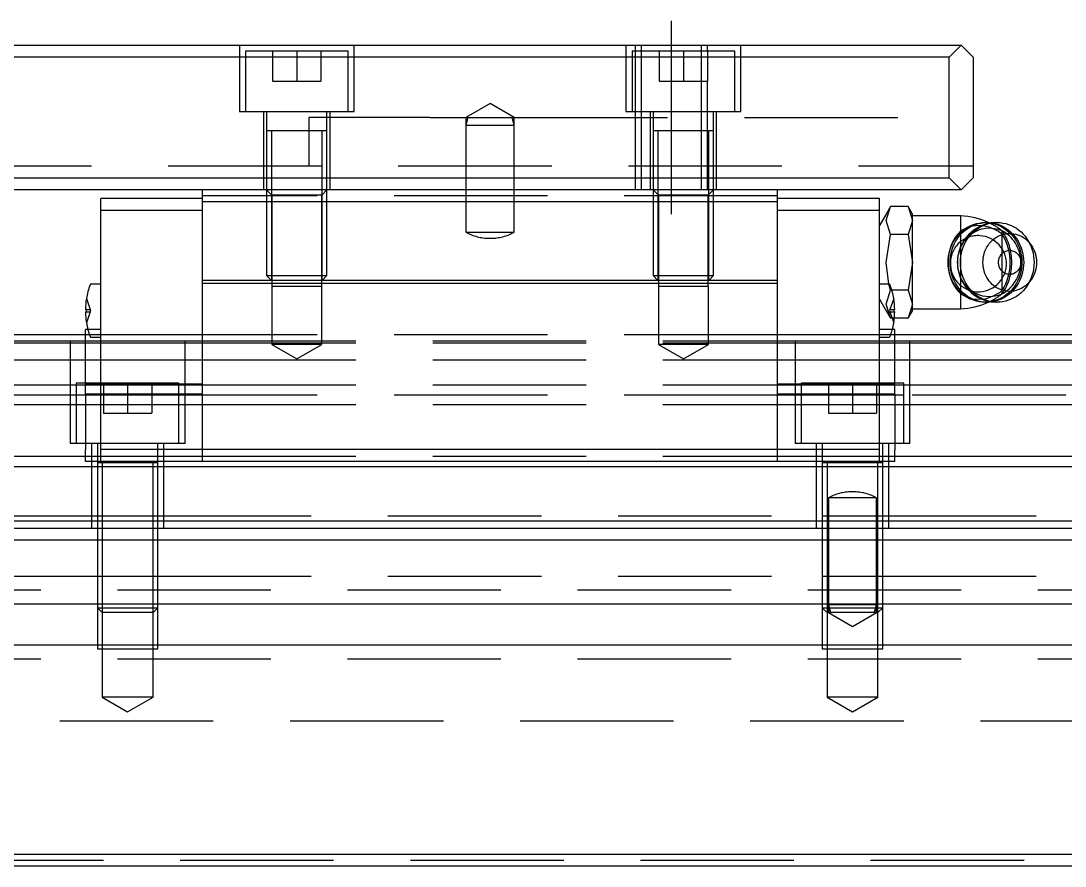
# Model space of a CAD drawing. Extents: x -8 to 924, y -348 to 120.
# Drawn here: x 311.2 to 397.6, y -322.6 to -252.6 of the extents above; entities that cross this region are included whole.
import ezdxf

# ---------------------------------------------------------------- set-up
doc = ezdxf.new("R2010")
doc.units = 0
doc.linetypes.add('CENTER', pattern=[50.8, 31.75, -6.35, 6.35, -6.35])
doc.linetypes.add('DASHED', pattern=[19.05, 12.7, -6.35])
doc.layers.get('0').update_dxf_attribs({"linetype": 'CONTINUOUS'})
doc.layers.add('CENTER', color=1, linetype='CENTER')

msp = doc.modelspace()

# ---------------------------------------------------------------- linework, layer by layer
at = {"color": 7, "linetype": 'CONTINUOUS'}
for p, q in [((191, -254.57), (389, -254.57)), ((389, -254.57), (388, -255.57)), ((390, -255.57), (389, -254.57)), ((388, -255.57), (192, -255.57)), ((388, -265.57), (388, -255.57)), ((390, -255.57), (390, -265.57)), ((192, -265.57), (388, -265.57)), ((388, -265.57), (389, -266.57)), ((389, -266.57), (390, -265.57)), ((389, -266.57), (191, -266.57)), ((326.2, -267.57), (326.2, -266.57)), ((373.8, -267.57), (373.8, -266.57)), ((326.2, -267.27), (317.768, -267.27)), ((317.768, -268.27), (317.768, -267.27)), ((326.2, -274.07), (326.2, -267.57)), ((373.8, -267.57), (326.2, -267.57)), ((382.232, -267.27), (373.8, -267.27)), ((373.8, -274.07), (373.8, -267.57)), ((382.232, -268.27), (382.232, -267.27)), ((383.135, -267.951), (382.778, -268.57)), ((382.778, -269.106), (383.135, -267.951)), ((384.6, -267.951), (383.135, -267.951)), ((384.6, -267.951), (384.599, -267.95)), ((384.957, -268.57), (384.6, -267.951)), ((384.6, -267.951), (384.957, -269.106)), ((317.768, -288.07), (317.768, -268.27)), ((326.2, -268.27), (317.768, -268.27)), ((382.232, -268.27), (373.8, -268.27)), ((382.232, -288.07), (382.232, -268.27)), ((382.778, -268.57), (382.232, -269.515)), ((384.957, -269.106), (384.957, -268.57)), ((388.957, -268.72), (384.957, -268.72)), ((388.957, -269.957), (388.957, -268.72)), ((383.135, -270.261), (382.778, -269.106)), ((384.957, -269.106), (384.6, -270.261)), ((384.957, -272.57), (384.957, -269.106)), ((389.718, -269.561), (388.957, -269.957)), ((389.376, -269.756), (389.585, -269.63)), ((389.529, -269.756), (389.738, -269.63)), ((389.585, -269.63), (389.802, -269.521)), ((389.738, -269.63), (389.955, -269.521)), ((389.802, -269.521), (390.027, -269.432)), ((389.955, -269.521), (390.18, -269.432)), ((390.027, -269.432), (390.257, -269.361)), ((390.18, -269.432), (390.41, -269.361)), ((390.257, -269.361), (390.492, -269.311)), ((390.388, -269.756), (390.597, -269.63)), ((390.41, -269.361), (390.645, -269.311)), ((390.492, -269.311), (390.729, -269.28)), ((390.597, -269.63), (390.815, -269.521)), ((390.645, -269.311), (390.883, -269.28)), ((390.729, -269.28), (390.969, -269.27)), ((390.815, -269.521), (391.039, -269.432)), ((390.883, -269.28), (391.122, -269.27)), ((391.122, -269.27), (390.969, -269.27)), ((391.039, -269.432), (391.27, -269.361)), ((391.122, -269.27), (391.534, -269.3)), ((391.27, -269.361), (391.504, -269.311)), ((391.504, -269.311), (391.742, -269.28)), ((391.742, -269.28), (391.981, -269.27)), ((391.981, -269.27), (392.219, -269.28)), ((392.219, -269.28), (392.455, -269.31)), ((392.455, -269.31), (392.688, -269.36)), ((392.688, -269.36), (392.916, -269.429)), ((392.916, -269.429), (393.14, -269.517)), ((393.14, -269.517), (393.356, -269.624)), ((393.356, -269.624), (393.563, -269.749)), ((382.778, -272.57), (383.135, -270.261)), ((384.6, -270.261), (383.135, -270.261)), ((384.6, -270.261), (384.957, -272.57)), ((388.502, -270.63), (388.65, -270.427)), ((388.65, -270.427), (388.813, -270.237)), ((388.655, -270.63), (388.803, -270.427)), ((388.803, -270.427), (388.966, -270.237)), ((388.813, -270.237), (388.989, -270.061)), ((388.966, -270.237), (389.142, -270.061)), ((388.989, -270.061), (389.177, -269.9)), ((389.142, -270.061), (389.33, -269.9)), ((389.177, -269.9), (389.376, -269.756)), ((389.33, -269.9), (389.529, -269.756)), ((389.515, -270.63), (389.663, -270.427)), ((389.663, -270.427), (389.826, -270.237)), ((389.826, -270.237), (390.001, -270.061)), ((390.001, -270.061), (390.189, -269.9)), ((390.189, -269.9), (390.388, -269.756)), ((391.707, -270.632), (391.851, -270.527)), ((391.851, -270.527), (392.002, -270.435)), ((392.002, -270.435), (392.159, -270.356)), ((392.159, -270.356), (392.322, -270.29)), ((392.322, -270.29), (392.489, -270.238)), ((392.489, -270.238), (392.659, -270.201)), ((392.659, -270.201), (392.831, -270.178)), ((392.831, -270.178), (393.005, -270.17)), ((393.005, -270.17), (393.178, -270.177)), ((393.178, -270.177), (393.351, -270.198)), ((393.351, -270.198), (393.521, -270.233)), ((393.521, -270.233), (393.688, -270.283)), ((393.563, -269.749), (393.762, -269.891)), ((393.688, -270.283), (393.852, -270.348)), ((393.762, -269.891), (393.949, -270.049)), ((393.852, -270.348), (394.01, -270.425)), ((393.949, -270.049), (394.124, -270.223)), ((394.01, -270.425), (394.162, -270.516)), ((394.124, -270.223), (394.287, -270.41)), ((394.162, -270.516), (394.307, -270.619)), ((394.287, -270.41), (394.435, -270.611)), ((388.069, -271.55), (388.152, -271.307)), ((388.152, -271.307), (388.252, -271.072)), ((388.222, -271.55), (388.305, -271.307)), ((388.252, -271.072), (388.369, -270.846)), ((388.305, -271.307), (388.405, -271.072)), ((388.369, -270.846), (388.502, -270.63)), ((388.405, -271.072), (388.522, -270.846)), ((388.522, -270.846), (388.655, -270.63)), ((389.082, -271.55), (389.165, -271.307)), ((389.165, -271.307), (389.265, -271.072)), ((389.265, -271.072), (389.382, -270.846)), ((389.382, -270.846), (389.515, -270.63)), ((391.038, -271.483), (391.122, -271.319)), ((391.122, -271.319), (391.218, -271.163)), ((391.218, -271.163), (391.326, -271.015)), ((391.326, -271.015), (391.443, -270.877)), ((391.443, -270.877), (391.57, -270.749)), ((391.57, -270.749), (391.707, -270.632)), ((394.307, -270.619), (394.444, -270.735)), ((394.799, -271.145), (394.435, -270.611)), ((394.444, -270.735), (394.572, -270.862)), ((394.572, -270.862), (394.691, -270.999)), ((394.691, -270.999), (394.799, -271.145)), ((394.799, -271.145), (394.898, -271.303)), ((394.898, -271.303), (394.985, -271.469)), ((387.929, -272.311), (387.957, -272.054)), ((387.957, -272.054), (388.004, -271.8)), ((388.004, -271.8), (388.069, -271.55)), ((388.082, -272.311), (388.111, -272.054)), ((388.111, -272.054), (388.157, -271.8)), ((388.157, -271.8), (388.222, -271.55)), ((388.942, -272.311), (388.97, -272.054)), ((388.97, -272.054), (389.017, -271.8)), ((389.017, -271.8), (389.082, -271.55)), ((390.804, -272.382), (390.825, -272.196)), ((390.825, -272.196), (390.858, -272.011)), ((390.858, -272.011), (390.905, -271.83)), ((390.905, -271.83), (390.965, -271.654)), ((390.965, -271.654), (391.038, -271.483)), ((392.122, -272.311), (392.147, -272.228)), ((392.147, -272.228), (392.177, -272.147)), ((392.177, -272.147), (392.215, -272.07)), ((392.215, -272.07), (392.258, -271.996)), ((392.258, -271.996), (392.307, -271.927)), ((392.307, -271.927), (392.361, -271.863)), ((392.361, -271.863), (392.421, -271.804)), ((392.421, -271.804), (392.485, -271.751)), ((392.485, -271.751), (392.553, -271.704)), ((392.553, -271.704), (392.624, -271.664)), ((392.624, -271.664), (392.699, -271.63)), ((392.699, -271.63), (392.776, -271.604)), ((392.776, -271.604), (392.854, -271.585)), ((392.854, -271.585), (392.934, -271.574)), ((392.934, -271.574), (393.015, -271.57)), ((393.015, -271.57), (393.095, -271.574)), ((393.095, -271.574), (393.175, -271.585)), ((393.175, -271.585), (393.254, -271.604)), ((393.254, -271.604), (393.331, -271.63)), ((393.331, -271.63), (393.405, -271.664)), ((393.405, -271.664), (393.477, -271.704)), ((393.477, -271.704), (393.545, -271.751)), ((393.545, -271.751), (393.609, -271.804)), ((393.609, -271.804), (393.668, -271.863)), ((393.668, -271.863), (393.722, -271.927)), ((393.722, -271.927), (393.771, -271.996)), ((393.771, -271.996), (393.815, -272.07)), ((393.815, -272.07), (393.852, -272.147)), ((393.852, -272.147), (393.883, -272.228)), ((393.883, -272.228), (393.907, -272.311)), ((394.985, -271.469), (395.059, -271.642)), ((395.059, -271.642), (395.121, -271.82)), ((395.121, -271.82), (395.169, -272.003)), ((395.169, -272.003), (395.204, -272.19)), ((395.204, -272.19), (395.225, -272.38)), ((383, -274.368), (382.778, -272.57)), ((384.957, -272.57), (384.6, -274.879)), ((384.957, -276.034), (384.957, -272.57)), ((387.92, -272.57), (387.929, -272.311)), ((387.929, -272.829), (387.92, -272.57)), ((387.957, -273.086), (387.929, -272.829)), ((388.004, -273.34), (387.957, -273.086)), ((388.073, -272.57), (388.082, -272.311)), ((388.082, -272.829), (388.073, -272.57)), ((388.111, -273.086), (388.082, -272.829)), ((388.157, -273.34), (388.111, -273.086)), ((388.933, -272.57), (388.942, -272.311)), ((388.942, -272.829), (388.933, -272.57)), ((388.97, -273.086), (388.942, -272.829)), ((389.017, -273.34), (388.97, -273.086)), ((390.797, -272.57), (390.804, -272.382)), ((390.804, -272.758), (390.797, -272.57)), ((390.825, -272.944), (390.804, -272.758)), ((390.858, -273.129), (390.825, -272.944)), ((390.905, -273.31), (390.858, -273.129)), ((392.091, -272.57), (392.094, -272.483)), ((392.094, -272.657), (392.091, -272.57)), ((392.094, -272.483), (392.105, -272.396)), ((392.105, -272.744), (392.094, -272.657)), ((392.105, -272.396), (392.122, -272.311)), ((392.122, -272.829), (392.105, -272.744)), ((392.147, -272.912), (392.122, -272.829)), ((392.177, -272.993), (392.147, -272.912)), ((392.215, -273.07), (392.177, -272.993)), ((392.258, -273.144), (392.215, -273.07)), ((393.815, -273.07), (393.771, -273.144)), ((393.852, -272.993), (393.815, -273.07)), ((393.883, -272.912), (393.852, -272.993)), ((393.907, -272.829), (393.883, -272.912)), ((393.907, -272.311), (393.925, -272.396)), ((393.925, -272.744), (393.907, -272.829)), ((393.925, -272.396), (393.935, -272.483)), ((393.935, -272.657), (393.925, -272.744)), ((393.935, -272.483), (393.939, -272.57)), ((393.939, -272.57), (393.935, -272.657)), ((395.169, -273.137), (395.121, -273.32)), ((395.204, -272.95), (395.169, -273.137)), ((395.225, -272.76), (395.204, -272.95)), ((395.225, -272.38), (395.232, -272.57)), ((395.232, -272.57), (395.225, -272.76)), ((388.069, -273.59), (388.004, -273.34)), ((388.152, -273.833), (388.069, -273.59)), ((388.252, -274.068), (388.152, -273.833)), ((388.222, -273.59), (388.157, -273.34)), ((388.305, -273.833), (388.222, -273.59)), ((388.405, -274.068), (388.305, -273.833)), ((389.082, -273.59), (389.017, -273.34)), ((389.165, -273.833), (389.082, -273.59)), ((389.265, -274.068), (389.165, -273.833)), ((390.965, -273.486), (390.905, -273.31)), ((391.038, -273.657), (390.965, -273.486)), ((391.122, -273.821), (391.038, -273.657)), ((391.218, -273.977), (391.122, -273.821)), ((391.326, -274.125), (391.218, -273.977)), ((392.307, -273.213), (392.258, -273.144)), ((392.361, -273.277), (392.307, -273.213)), ((392.421, -273.336), (392.361, -273.277)), ((392.485, -273.389), (392.421, -273.336)), ((392.553, -273.436), (392.485, -273.389)), ((392.624, -273.476), (392.553, -273.436)), ((392.699, -273.51), (392.624, -273.476)), ((392.776, -273.536), (392.699, -273.51)), ((392.854, -273.555), (392.776, -273.536)), ((392.934, -273.566), (392.854, -273.555)), ((393.015, -273.57), (392.934, -273.566)), ((393.095, -273.566), (393.015, -273.57)), ((393.175, -273.555), (393.095, -273.566)), ((393.254, -273.536), (393.175, -273.555)), ((393.331, -273.51), (393.254, -273.536)), ((393.405, -273.476), (393.331, -273.51)), ((393.477, -273.436), (393.405, -273.476)), ((393.545, -273.389), (393.477, -273.436)), ((393.609, -273.336), (393.545, -273.389)), ((393.668, -273.277), (393.609, -273.336)), ((393.722, -273.213), (393.668, -273.277)), ((393.771, -273.144), (393.722, -273.213)), ((394.435, -274.529), (394.799, -273.995)), ((394.799, -273.995), (394.691, -274.141)), ((394.898, -273.837), (394.799, -273.995)), ((394.985, -273.671), (394.898, -273.837)), ((395.059, -273.498), (394.985, -273.671)), ((395.121, -273.32), (395.059, -273.498)), ((317.768, -274.37), (316.986, -274.37)), ((326.2, -274.32), (326.2, -274.07)), ((373.8, -274.07), (326.2, -274.07)), ((326.2, -288.07), (326.2, -274.32)), ((373.8, -274.32), (326.2, -274.32)), ((373.8, -274.32), (373.8, -274.07)), ((373.8, -288.07), (373.8, -274.32)), ((383.014, -274.37), (382.232, -274.37)), ((388.369, -274.294), (388.252, -274.068)), ((388.502, -274.51), (388.369, -274.294)), ((388.522, -274.294), (388.405, -274.068)), ((388.65, -274.713), (388.502, -274.51)), ((388.655, -274.51), (388.522, -274.294)), ((388.813, -274.903), (388.65, -274.713)), ((388.803, -274.713), (388.655, -274.51)), ((388.966, -274.903), (388.803, -274.713)), ((389.382, -274.294), (389.265, -274.068)), ((389.515, -274.51), (389.382, -274.294)), ((389.663, -274.713), (389.515, -274.51)), ((389.826, -274.904), (389.663, -274.713)), ((391.443, -274.263), (391.326, -274.125)), ((391.57, -274.391), (391.443, -274.263)), ((391.707, -274.508), (391.57, -274.391)), ((391.851, -274.613), (391.707, -274.508)), ((392.002, -274.705), (391.851, -274.613)), ((392.159, -274.784), (392.002, -274.705)), ((392.322, -274.85), (392.159, -274.784)), ((392.489, -274.902), (392.322, -274.85)), ((393.688, -274.857), (393.521, -274.907)), ((393.852, -274.792), (393.688, -274.857)), ((394.01, -274.715), (393.852, -274.792)), ((394.162, -274.624), (394.01, -274.715)), ((394.287, -274.73), (394.124, -274.917)), ((394.307, -274.521), (394.162, -274.624)), ((394.435, -274.529), (394.287, -274.73)), ((394.444, -274.405), (394.307, -274.521)), ((394.572, -274.278), (394.444, -274.405)), ((394.691, -274.141), (394.572, -274.278)), ((384.6, -274.879), (383.257, -274.879)), ((384.6, -274.879), (384.957, -276.034)), ((388.989, -275.079), (388.813, -274.903)), ((388.957, -275.183), (389.717, -275.579)), ((388.957, -276.42), (388.957, -275.183)), ((389.142, -275.079), (388.966, -274.903)), ((389.177, -275.24), (388.989, -275.079)), ((389.33, -275.24), (389.142, -275.079)), ((389.376, -275.384), (389.177, -275.24)), ((389.529, -275.384), (389.33, -275.24)), ((389.585, -275.51), (389.376, -275.384)), ((389.738, -275.51), (389.529, -275.384)), ((389.802, -275.619), (389.585, -275.51)), ((389.955, -275.619), (389.738, -275.51)), ((390.027, -275.708), (389.802, -275.619)), ((390.001, -275.079), (389.826, -274.904)), ((390.18, -275.708), (389.955, -275.619)), ((390.189, -275.24), (390.001, -275.079)), ((390.257, -275.779), (390.027, -275.708)), ((390.41, -275.779), (390.18, -275.708)), ((390.388, -275.384), (390.189, -275.24)), ((390.597, -275.51), (390.388, -275.384)), ((390.815, -275.619), (390.597, -275.51)), ((391.039, -275.709), (390.815, -275.619)), ((391.27, -275.779), (391.039, -275.709)), ((392.659, -274.939), (392.489, -274.902)), ((392.831, -274.962), (392.659, -274.939)), ((392.917, -275.711), (392.688, -275.78)), ((393.005, -274.97), (392.831, -274.962)), ((393.14, -275.623), (392.917, -275.711)), ((393.178, -274.963), (393.005, -274.97)), ((393.356, -275.516), (393.14, -275.623)), ((393.351, -274.942), (393.178, -274.963)), ((393.521, -274.907), (393.351, -274.942)), ((393.564, -275.391), (393.356, -275.516)), ((393.762, -275.249), (393.564, -275.391)), ((393.949, -275.091), (393.762, -275.249)), ((394.124, -274.917), (393.949, -275.091)), ((316.584, -276.47), (316.502, -276.47)), ((316.584, -276.67), (316.584, -276.47)), ((383.416, -276.47), (383.416, -276.67)), ((383.498, -276.47), (383.416, -276.47)), ((384.957, -276.034), (384.6, -277.189)), ((384.6, -277.189), (384.957, -276.57)), ((384.957, -276.57), (384.957, -276.034)), ((384.957, -276.42), (388.957, -276.42)), ((390.492, -275.829), (390.257, -275.779)), ((390.645, -275.829), (390.41, -275.779)), ((390.729, -275.86), (390.492, -275.829)), ((390.883, -275.86), (390.645, -275.829)), ((390.969, -275.87), (390.729, -275.86)), ((391.122, -275.87), (390.883, -275.86)), ((390.969, -275.87), (391.122, -275.87)), ((391.534, -275.84), (391.122, -275.87)), ((391.505, -275.829), (391.27, -275.779)), ((391.742, -275.86), (391.505, -275.829)), ((391.982, -275.87), (391.742, -275.86)), ((392.219, -275.86), (391.982, -275.87)), ((392.455, -275.83), (392.219, -275.86)), ((392.688, -275.78), (392.455, -275.83)), ((316.502, -276.67), (316.584, -276.67)), ((383.416, -276.67), (383.498, -276.67)), ((384.6, -277.189), (383.467, -277.189)), ((384.599, -277.19), (384.6, -277.189)), ((316.5, -280.74), (316.5, -278.14)), ((316.709, -278.14), (316.5, -278.14)), ((383.5, -278.14), (383.291, -278.14)), ((383.5, -280.74), (383.5, -278.14)), ((263.5, -279.07), (316.5, -279.07)), ((316.5, -278.57), (309, -278.57)), ((316.986, -278.77), (317.768, -278.77)), ((382.232, -278.77), (383.014, -278.77)), ((508, -278.57), (383.5, -278.57)), ((383.5, -279.07), (580, -279.07)), ((263.5, -279.234), (316.5, -279.234)), ((383.5, -279.234), (580, -279.234)), ((263.5, -280.632), (316.5, -280.632)), ((316.5, -282.653), (316.5, -280.74)), ((383.5, -280.632), (580, -280.632)), ((383.5, -282.653), (383.5, -280.74)), ((263.5, -282.708), (316.5, -282.708)), ((316.5, -283.498), (316.5, -282.653)), ((317.768, -282.653), (316.5, -282.653)), ((316.5, -283.498), (316.5, -288.108)), ((317.768, -283.498), (316.5, -283.498)), ((383.5, -282.653), (382.232, -282.653)), ((383.5, -283.498), (382.232, -283.498)), ((383.5, -283.498), (383.5, -282.653)), ((383.5, -282.708), (580, -282.708)), ((383.5, -283.498), (383.5, -288.108)), ((263.5, -284.329), (316.5, -284.329)), ((383.5, -284.329), (580, -284.329)), ((263.5, -288.622), (316.5, -288.622)), ((316.5, -289.07), (316.5, -288.108)), ((326.2, -288.07), (317.768, -288.07)), ((317.768, -289.07), (317.768, -288.07)), ((326.2, -289.07), (326.2, -288.07)), ((373.8, -288.07), (326.2, -288.07)), ((382.232, -288.07), (373.8, -288.07)), ((373.8, -289.07), (373.8, -288.07)), ((382.232, -289.07), (382.232, -288.07)), ((383.5, -289.07), (383.5, -288.108)), ((383.5, -288.622), (580, -288.622)), ((0, -289.47), (580, -289.47)), ((317.768, -289.07), (316.5, -289.07)), ((322.5, -289.17), (317.5, -289.17)), ((322.5, -289.17), (317.5, -289.17)), ((326.2, -289.07), (317.768, -289.07)), ((373.8, -289.07), (326.2, -289.07)), ((382.232, -289.07), (373.8, -289.07)), ((382.5, -289.17), (377.5, -289.17)), ((382.5, -289.17), (377.5, -289.17)), ((383.5, -289.07), (382.232, -289.07)), ((0, -293.97), (580, -293.97)), ((1, -294.57), (579, -294.57)), ((578, -295.57), (2, -295.57)), ((578, -300.87), (2, -300.87)), ((578, -304.27), (2, -304.27)), ((2, -321.57), (578, -321.57)), ((579, -322.57), (1, -322.57))]:
    msp.add_line(p, q, dxfattribs=at)
at = {"color": 3, "linetype": 'DASHED'}
for p, q in [((329.25, -254.57), (329.25, -260.07)), ((338.75, -260.07), (338.75, -254.57)), ((361.25, -254.57), (361.25, -260.07)), ((362, -254.57), (362, -255.07)), ((362.5, -254.57), (362.5, -266.57)), ((367.5, -266.57), (367.5, -254.57)), ((368, -255.07), (368, -254.57)), ((370.75, -260.07), (370.75, -254.57)), ((329.75, -255.07), (329.75, -260.07)), ((338.25, -255.07), (329.75, -255.07)), ((332, -255.07), (332, -257.57)), ((334, -255.07), (334, -257.57)), ((336, -255.07), (336, -257.57)), ((338.25, -260.07), (338.25, -255.07)), ((361.75, -255.07), (361.75, -260.07)), ((370.25, -255.07), (361.75, -255.07)), ((362, -255.07), (362, -260.07)), ((364, -255.07), (364, -257.57)), ((366, -255.07), (366, -257.57)), ((368, -255.07), (368, -257.57)), ((370.25, -260.07), (370.25, -255.07)), ((332, -257.57), (334, -257.57)), ((334, -257.57), (336, -257.57)), ((364, -257.57), (366, -257.57)), ((366, -257.57), (368, -257.57)), ((368, -260.07), (368, -257.57)), ((329.25, -260.07), (338.75, -260.07)), ((331.25, -260.07), (331.25, -266.57)), ((331.5, -260.07), (331.5, -261.67)), ((336.5, -261.67), (336.5, -260.07)), ((336.75, -266.57), (336.75, -260.07)), ((350, -259.415), (348, -260.57)), ((352, -260.57), (350, -259.415)), ((361.25, -260.07), (370.75, -260.07)), ((362, -260.07), (362, -266.57)), ((363.25, -260.07), (363.25, -266.57)), ((363.5, -260.07), (363.5, -261.67)), ((368, -261.67), (368, -260.07)), ((368.5, -261.67), (368.5, -260.07)), ((368.75, -266.57), (368.75, -260.07)), ((335, -260.57), (335, -264.57)), ((345, -260.57), (335, -260.57)), ((345, -260.57), (348, -260.57)), ((348, -260.57), (348, -261.2)), ((348.169, -260.57), (348, -261.2)), ((348, -260.57), (350, -260.57)), ((350, -260.57), (352, -260.57)), ((352, -261.2), (351.831, -260.57)), ((352, -261.2), (352, -260.57)), ((352, -260.57), (390, -260.57)), ((331.5, -261.665), (331.5, -261.67)), ((331.5, -261.67), (331.5, -261.675)), ((331.5, -261.67), (331.5, -266.57)), ((336.5, -261.67), (331.5, -261.67)), ((336.5, -261.67), (331.5, -261.67)), ((331.9, -261.67), (331.9, -266.57)), ((336.1, -266.57), (336.1, -261.67)), ((336.5, -261.67), (336.5, -261.665)), ((336.5, -261.675), (336.5, -261.67)), ((336.5, -266.57), (336.5, -261.67)), ((348, -261.2), (348, -266.57)), ((348, -261.2), (352, -261.2)), ((352, -266.57), (352, -261.2)), ((363.5, -261.665), (363.5, -261.67)), ((363.5, -261.67), (363.5, -261.675)), ((363.5, -261.67), (363.5, -266.57)), ((368.5, -261.67), (363.5, -261.67)), ((368.5, -261.67), (363.5, -261.67)), ((363.9, -261.67), (363.9, -266.57)), ((368, -266.57), (368, -261.67)), ((368.1, -266.57), (368.1, -261.67)), ((368.5, -261.67), (368.5, -261.665)), ((368.5, -261.675), (368.5, -261.67)), ((368.5, -266.57), (368.5, -261.67)), ((190, -264.57), (390, -264.57)), ((373.8, -267.07), (326.2, -267.07)), ((331.5, -266.57), (331.938, -267.008)), ((331.5, -266.57), (331.5, -273.67)), ((336.5, -266.57), (331.5, -266.57)), ((331.9, -266.57), (331.9, -274.07)), ((331.938, -267.008), (331.938, -274.57)), ((336.062, -267.008), (331.938, -267.008)), ((336.062, -267.008), (336.5, -266.57)), ((336.062, -274.57), (336.062, -267.008)), ((336.1, -274.07), (336.1, -266.57)), ((336.5, -273.67), (336.5, -266.57)), ((348, -266.57), (348, -270.07)), ((352, -270.07), (352, -266.57)), ((363.5, -266.57), (363.938, -267.008)), ((363.5, -266.57), (363.5, -273.67)), ((368.5, -266.57), (363.5, -266.57)), ((363.9, -266.57), (363.9, -274.07)), ((363.938, -267.008), (363.938, -274.57)), ((368.062, -267.008), (363.938, -267.008)), ((368.062, -267.008), (368.5, -266.57)), ((368.062, -274.57), (368.062, -267.008)), ((368.1, -274.07), (368.1, -266.57)), ((368.5, -273.67), (368.5, -266.57)), ((390.739, -269.514), (389.718, -269.561)), ((390.969, -269.27), (391.208, -269.28)), ((391.208, -269.28), (391.446, -269.311)), ((391.446, -269.311), (391.68, -269.361)), ((391.534, -269.3), (391.773, -269.346)), ((391.68, -269.361), (391.911, -269.432)), ((391.773, -269.346), (392.008, -269.413)), ((391.911, -269.432), (392.135, -269.521)), ((391.981, -269.27), (391.953, -269.27)), ((392.008, -269.413), (392.238, -269.499)), ((392.135, -269.521), (392.353, -269.63)), ((392.238, -269.499), (392.46, -269.605)), ((392.353, -269.63), (392.562, -269.756)), ((392.46, -269.605), (392.674, -269.73)), ((348, -270.07), (352, -270.07)), ((388.957, -275.183), (388.957, -269.957)), ((389.364, -270.673), (389.483, -270.536)), ((389.483, -270.536), (389.61, -270.407)), ((389.61, -270.407), (389.745, -270.288)), ((389.745, -270.288), (389.886, -270.178)), ((389.886, -270.178), (390.034, -270.079)), ((390.013, -270.103), (390.228, -269.981)), ((390.228, -269.981), (390.47, -269.875)), ((390.47, -269.875), (390.721, -269.796)), ((390.721, -269.796), (390.978, -269.744)), ((390.978, -269.744), (391.239, -269.72)), ((391.239, -269.72), (391.501, -269.725)), ((391.501, -269.725), (391.762, -269.759)), ((391.762, -269.759), (392.017, -269.82)), ((392.017, -269.82), (392.266, -269.909)), ((392.266, -269.909), (392.505, -270.025)), ((392.4, -270.253), (392.4, -269.97)), ((392.4, -274.887), (392.4, -270.253)), ((392.562, -269.756), (392.761, -269.9)), ((392.674, -269.73), (392.878, -269.873)), ((392.761, -269.9), (392.949, -270.061)), ((392.878, -269.873), (393.071, -270.033)), ((392.949, -270.061), (393.125, -270.237)), ((393.071, -270.033), (393.252, -270.209)), ((393.125, -270.237), (393.287, -270.427)), ((393.252, -270.209), (393.419, -270.4)), ((393.287, -270.427), (393.435, -270.63)), ((393.419, -270.4), (393.571, -270.605)), ((349.937, -270.57), (350.063, -270.57)), ((388.907, -271.469), (388.979, -271.298)), ((388.979, -271.298), (389.061, -271.132)), ((389.061, -271.132), (389.153, -270.972)), ((389.153, -270.972), (389.254, -270.819)), ((389.254, -270.819), (389.364, -270.673)), ((393.435, -270.63), (393.568, -270.846)), ((393.568, -270.846), (393.685, -271.072)), ((393.571, -270.605), (393.708, -270.822)), ((393.685, -271.072), (393.785, -271.307)), ((393.708, -270.822), (393.828, -271.051)), ((393.785, -271.307), (393.868, -271.55)), ((393.828, -271.051), (393.932, -271.289)), ((393.932, -271.289), (394.017, -271.535)), ((394.435, -270.611), (394.571, -270.828)), ((394.571, -270.828), (394.69, -271.056)), ((394.69, -271.056), (394.793, -271.293)), ((394.793, -271.293), (394.878, -271.539)), ((388.711, -272.382), (388.728, -272.194)), ((388.728, -272.194), (388.756, -272.009)), ((388.756, -272.009), (388.795, -271.825)), ((388.795, -271.825), (388.846, -271.645)), ((388.846, -271.645), (388.907, -271.469)), ((393.868, -271.55), (393.933, -271.8)), ((393.933, -271.8), (393.98, -272.054)), ((393.98, -272.054), (394.008, -272.311)), ((394.017, -271.535), (394.084, -271.788)), ((394.084, -271.788), (394.132, -272.046)), ((394.132, -272.046), (394.161, -272.307)), ((394.878, -271.539), (394.944, -271.791)), ((394.944, -271.791), (394.992, -272.048)), ((394.992, -272.048), (395.021, -272.308)), ((388.705, -272.57), (388.711, -272.382)), ((388.711, -272.758), (388.705, -272.57)), ((388.728, -272.946), (388.711, -272.758)), ((388.756, -273.131), (388.728, -272.946)), ((388.795, -273.315), (388.756, -273.131)), ((393.98, -273.086), (393.933, -273.34)), ((394.008, -272.829), (393.98, -273.086)), ((394.008, -272.311), (394.017, -272.57)), ((394.017, -272.57), (394.008, -272.829)), ((394.132, -273.094), (394.084, -273.352)), ((394.161, -272.833), (394.132, -273.094)), ((394.161, -272.307), (394.171, -272.57)), ((394.171, -272.57), (394.161, -272.833)), ((394.992, -273.092), (394.944, -273.349)), ((395.021, -272.832), (394.992, -273.092)), ((395.021, -272.308), (395.03, -272.57)), ((395.03, -272.57), (395.021, -272.832)), ((331.5, -273.67), (331.9, -274.07)), ((331.5, -273.67), (336.5, -273.67)), ((336.1, -274.07), (336.5, -273.67)), ((363.5, -273.67), (363.9, -274.07)), ((363.5, -273.67), (368.5, -273.67)), ((368.1, -274.07), (368.5, -273.67)), ((388.846, -273.495), (388.795, -273.315)), ((388.907, -273.671), (388.846, -273.495)), ((388.979, -273.842), (388.907, -273.671)), ((389.061, -274.008), (388.979, -273.842)), ((393.785, -273.833), (393.685, -274.068)), ((393.868, -273.59), (393.785, -273.833)), ((393.931, -273.851), (393.828, -274.089)), ((393.933, -273.34), (393.868, -273.59)), ((394.017, -273.605), (393.931, -273.851)), ((394.084, -273.352), (394.017, -273.605)), ((394.793, -273.847), (394.69, -274.084)), ((394.878, -273.601), (394.793, -273.847)), ((394.944, -273.349), (394.878, -273.601)), ((331.933, -274.57), (331.933, -279.37)), ((336.067, -274.57), (331.933, -274.57)), ((336.067, -279.37), (336.067, -274.57)), ((363.933, -274.57), (363.933, -279.37)), ((368.067, -274.57), (363.933, -274.57)), ((368.067, -279.37), (368.067, -274.57)), ((383.135, -274.879), (383, -274.368)), ((389.153, -274.168), (389.061, -274.008)), ((389.254, -274.321), (389.153, -274.168)), ((389.364, -274.467), (389.254, -274.321)), ((389.483, -274.604), (389.364, -274.467)), ((389.61, -274.733), (389.483, -274.604)), ((389.745, -274.852), (389.61, -274.733)), ((389.886, -274.962), (389.745, -274.852)), ((393.287, -274.713), (393.125, -274.903)), ((393.419, -274.74), (393.252, -274.931)), ((393.435, -274.51), (393.287, -274.713)), ((393.571, -274.535), (393.419, -274.74)), ((393.568, -274.294), (393.435, -274.51)), ((393.685, -274.068), (393.568, -274.294)), ((393.708, -274.318), (393.571, -274.535)), ((393.828, -274.089), (393.708, -274.318)), ((394.571, -274.312), (394.435, -274.529)), ((394.69, -274.084), (394.571, -274.312)), ((316.584, -275.57), (316.584, -275.572)), ((316.584, -275.57), (316.584, -275.572)), ((316.584, -275.57), (316.584, -275.572)), ((316.584, -275.57), (316.584, -275.572)), ((316.584, -275.572), (316.9, -276.47)), ((382.232, -275.625), (382.778, -276.57)), ((382.778, -276.034), (383.135, -274.879)), ((383.416, -275.572), (383.1, -276.47)), ((383.257, -274.879), (383.135, -274.879)), ((383.416, -275.572), (383.416, -275.57)), ((383.416, -275.572), (383.416, -275.57)), ((389.717, -275.579), (390.739, -275.626)), ((390.034, -275.061), (389.886, -274.962)), ((390.048, -275.059), (390.01, -275.035)), ((390.283, -275.185), (390.048, -275.059)), ((390.528, -275.286), (390.283, -275.185)), ((390.781, -275.359), (390.528, -275.286)), ((391.04, -275.404), (390.781, -275.359)), ((391.301, -275.421), (391.04, -275.404)), ((391.563, -275.409), (391.301, -275.421)), ((391.822, -275.369), (391.563, -275.409)), ((391.911, -275.708), (391.68, -275.779)), ((392.008, -275.727), (391.773, -275.794)), ((392.076, -275.301), (391.822, -275.369)), ((392.135, -275.619), (391.911, -275.708)), ((392.238, -275.641), (392.008, -275.727)), ((392.322, -275.206), (392.076, -275.301)), ((392.353, -275.51), (392.135, -275.619)), ((392.46, -275.535), (392.238, -275.641)), ((392.562, -275.384), (392.353, -275.51)), ((392.4, -275.17), (392.4, -274.887)), ((392.674, -275.41), (392.46, -275.535)), ((392.761, -275.24), (392.562, -275.384)), ((392.878, -275.267), (392.674, -275.41)), ((392.949, -275.079), (392.761, -275.24)), ((393.071, -275.107), (392.878, -275.267)), ((393.125, -274.903), (392.949, -275.079)), ((393.252, -274.931), (393.071, -275.107)), ((316.584, -276.47), (316.9, -276.47)), ((316.9, -276.47), (316.935, -276.57)), ((316.9, -276.67), (316.935, -276.57)), ((383.135, -277.189), (382.778, -276.034)), ((382.778, -276.57), (383.135, -277.189)), ((383.1, -276.47), (383.065, -276.57)), ((383.1, -276.67), (383.065, -276.57)), ((383.1, -276.47), (383.416, -276.47)), ((391.208, -275.86), (390.969, -275.87)), ((391.446, -275.829), (391.208, -275.86)), ((391.68, -275.779), (391.446, -275.829)), ((391.773, -275.794), (391.534, -275.84)), ((391.949, -275.87), (391.982, -275.87)), ((316.9, -276.67), (316.584, -277.568)), ((316.584, -276.67), (316.9, -276.67)), ((383.1, -276.67), (383.416, -277.568)), ((383.1, -276.67), (383.416, -276.67)), ((383.467, -277.189), (383.135, -277.189)), ((316.584, -277.568), (316.584, -277.57)), ((316.584, -277.568), (316.584, -277.57)), ((317.768, -278.14), (316.709, -278.14)), ((383.291, -278.14), (382.232, -278.14)), ((383.416, -277.57), (383.416, -277.568)), ((383.416, -277.57), (383.416, -277.568)), ((383.416, -277.57), (383.416, -277.568)), ((383.416, -277.57), (383.416, -277.568)), ((315.25, -279.07), (315.25, -287.57)), ((316.843, -278.57), (316.5, -278.57)), ((316.5, -279.07), (317.768, -279.07)), ((317.768, -278.57), (316.843, -278.57)), ((326.2, -278.57), (317.768, -278.57)), ((317.768, -279.07), (326.2, -279.07)), ((324.75, -287.57), (324.75, -279.07)), ((373.8, -278.57), (326.2, -278.57)), ((326.2, -279.07), (373.8, -279.07)), ((382.232, -278.57), (373.8, -278.57)), ((373.8, -279.07), (382.232, -279.07)), ((375.25, -279.07), (375.25, -287.57)), ((383.157, -278.57), (382.232, -278.57)), ((382.232, -279.07), (383.5, -279.07)), ((383.5, -278.57), (383.157, -278.57)), ((384.75, -287.57), (384.75, -279.07)), ((316.5, -279.234), (317.768, -279.234)), ((317.768, -279.234), (326.2, -279.234)), ((326.2, -279.234), (373.8, -279.234)), ((331.933, -279.37), (334, -280.563)), ((336.067, -279.37), (331.933, -279.37)), ((334, -280.563), (336.067, -279.37)), ((363.933, -279.37), (366, -280.563)), ((368.067, -279.37), (363.933, -279.37)), ((366, -280.563), (368.067, -279.37)), ((373.8, -279.234), (382.232, -279.234)), ((382.232, -279.234), (383.5, -279.234)), ((316.5, -280.632), (317.768, -280.632)), ((317.768, -280.632), (326.2, -280.632)), ((326.2, -280.632), (373.8, -280.632)), ((373.8, -280.632), (382.232, -280.632)), ((382.232, -280.632), (383.5, -280.632)), ((315.75, -282.57), (315.75, -287.57)), ((316.5, -282.57), (315.75, -282.57)), ((317.768, -282.57), (316.5, -282.57)), ((324.25, -282.57), (317.768, -282.57)), ((318, -282.57), (318, -285.07)), ((320, -282.57), (320, -285.07)), ((322, -282.57), (322, -285.07)), ((324.25, -287.57), (324.25, -282.57)), ((375.75, -282.57), (375.75, -287.57)), ((382.232, -282.57), (375.75, -282.57)), ((378, -282.57), (378, -285.07)), ((380, -282.57), (380, -285.07)), ((382, -282.57), (382, -285.07)), ((383.5, -282.57), (382.232, -282.57)), ((384.25, -282.57), (383.5, -282.57)), ((384.25, -287.57), (384.25, -282.57)), ((316.5, -282.708), (317.768, -282.708)), ((326.2, -282.653), (317.768, -282.653)), ((317.768, -282.708), (326.2, -282.708)), ((326.2, -283.498), (317.768, -283.498)), ((326.2, -282.708), (373.8, -282.708)), ((382.232, -282.653), (373.8, -282.653)), ((373.8, -282.708), (382.232, -282.708)), ((382.232, -283.498), (373.8, -283.498)), ((382.232, -282.708), (383.5, -282.708)), ((315.75, -283.57), (305, -283.57)), ((316.5, -283.57), (315.75, -283.57)), ((317.768, -283.57), (316.5, -283.57)), ((316.5, -284.329), (317.768, -284.329)), ((324.25, -283.57), (317.768, -283.57)), ((317.768, -284.329), (326.2, -284.329)), ((326.2, -283.57), (324.25, -283.57)), ((373.8, -283.57), (326.2, -283.57)), ((326.2, -284.329), (373.8, -284.329)), ((375.75, -283.57), (373.8, -283.57)), ((373.8, -284.329), (382.232, -284.329)), ((382.232, -283.57), (375.75, -283.57)), ((383.5, -283.57), (382.232, -283.57)), ((382.232, -284.329), (383.5, -284.329)), ((384.25, -283.57), (383.5, -283.57)), ((435.75, -283.57), (384.25, -283.57)), ((318, -285.07), (320, -285.07)), ((320, -285.07), (322, -285.07)), ((378, -285.07), (380, -285.07)), ((380, -285.07), (382, -285.07)), ((324.75, -287.57), (315.25, -287.57)), ((317, -287.57), (317, -294.57)), ((317.5, -287.57), (317.5, -289.07)), ((322.5, -289.07), (322.5, -287.57)), ((323, -294.57), (323, -287.57)), ((384.75, -287.57), (375.25, -287.57)), ((377, -287.57), (377, -294.57)), ((377.5, -287.57), (377.5, -289.07)), ((382.5, -289.07), (382.5, -287.57)), ((383, -294.57), (383, -287.57)), ((316.5, -288.622), (317.768, -288.622)), ((317.768, -288.622), (326.2, -288.622)), ((326.2, -288.622), (373.8, -288.622)), ((373.8, -288.622), (382.232, -288.622)), ((382.232, -288.622), (383.5, -288.622)), ((317.5, -289.07), (317.5, -289.17)), ((317.5, -289.165), (317.5, -289.17)), ((317.5, -289.17), (317.5, -294.57)), ((317.5, -289.17), (317.5, -289.175)), ((317.9, -289.17), (317.9, -294.57)), ((322.1, -294.57), (322.1, -289.17)), ((322.5, -289.17), (322.5, -289.07)), ((322.5, -289.17), (322.5, -289.165)), ((322.5, -294.57), (322.5, -289.17)), ((322.5, -289.175), (322.5, -289.17)), ((377.5, -289.07), (377.5, -289.17)), ((377.5, -289.165), (377.5, -289.17)), ((377.5, -289.17), (377.5, -294.57)), ((377.5, -289.17), (377.5, -289.175)), ((382.5, -289.17), (377.5, -289.17)), ((377.9, -289.17), (377.9, -294.57)), ((382.1, -294.57), (382.1, -289.17)), ((382.5, -289.17), (382.5, -289.07)), ((382.5, -289.17), (382.5, -289.165)), ((382.5, -294.57), (382.5, -289.17)), ((382.5, -289.175), (382.5, -289.17)), ((378, -292.07), (378, -294.57)), ((382, -292.07), (378, -292.07)), ((380.063, -291.57), (379.937, -291.57)), ((382, -294.57), (382, -292.07)), ((305, -293.57), (317.5, -293.57)), ((317.5, -293.57), (317.9, -293.57)), ((317.9, -293.57), (322.1, -293.57)), ((322.1, -293.57), (322.5, -293.57)), ((322.5, -293.57), (377.5, -293.57)), ((377.5, -293.57), (377.9, -293.57)), ((377.9, -293.57), (378, -293.57)), ((378, -293.57), (382, -293.57)), ((382, -293.57), (382.1, -293.57)), ((382.1, -293.57), (382.5, -293.57)), ((382.5, -293.57), (437.5, -293.57)), ((317.5, -294.57), (317.5, -300.87)), ((317.5, -294.57), (317.5, -300.87)), ((317.9, -294.57), (317.9, -300.87)), ((322.1, -300.87), (322.1, -294.57)), ((322.5, -300.87), (322.5, -294.57)), ((322.5, -300.87), (322.5, -294.57)), ((377.5, -294.57), (377.5, -300.87)), ((377.5, -294.57), (377.5, -300.87)), ((377.9, -294.57), (377.9, -300.87)), ((378, -294.57), (378, -300.87)), ((382, -300.87), (382, -294.57)), ((382.1, -300.87), (382.1, -294.57)), ((382.5, -300.87), (382.5, -294.57)), ((382.5, -300.87), (382.5, -294.57)), ((309, -298.57), (317.5, -298.57)), ((317.5, -298.57), (317.9, -298.57)), ((317.9, -298.57), (322.1, -298.57)), ((322.1, -298.57), (322.5, -298.57)), ((322.5, -298.57), (377.5, -298.57)), ((377.5, -298.57), (377.9, -298.57)), ((377.9, -298.57), (378, -298.57)), ((378, -298.57), (382, -298.57)), ((382, -298.57), (382.1, -298.57)), ((382.1, -298.57), (382.5, -298.57)), ((382.5, -298.57), (403.292, -298.57)), ((579.5, -299.72), (0.5, -299.72)), ((317.5, -300.87), (317.5, -301.17)), ((317.5, -300.87), (317.5, -301.17)), ((317.5, -301.17), (317.9, -301.57)), ((317.5, -301.17), (317.5, -304.27)), ((317.5, -301.17), (322.5, -301.17)), ((317.9, -300.87), (317.9, -301.57)), ((317.9, -301.57), (317.9, -304.57)), ((322.1, -301.57), (317.9, -301.57)), ((322.1, -301.57), (322.1, -300.87)), ((322.1, -301.57), (322.5, -301.17)), ((322.1, -304.57), (322.1, -301.57)), ((322.5, -301.17), (322.5, -300.87)), ((322.5, -301.17), (322.5, -300.87)), ((322.5, -304.27), (322.5, -301.17)), ((377.5, -300.87), (377.5, -301.17)), ((377.5, -300.87), (377.5, -301.17)), ((377.5, -301.17), (377.9, -301.57)), ((377.5, -301.17), (377.5, -304.27)), ((377.5, -301.17), (382.5, -301.17)), ((377.9, -300.87), (377.9, -301.57)), ((377.9, -301.57), (377.9, -304.57)), ((382.1, -301.57), (377.9, -301.57)), ((378, -300.87), (378, -300.94)), ((378, -300.94), (378, -301.57)), ((378, -300.94), (378.169, -301.57)), ((382, -300.94), (378, -300.94)), ((378, -301.57), (380, -302.725)), ((380, -302.725), (382, -301.57)), ((381.831, -301.57), (382, -300.94)), ((382, -300.94), (382, -300.87)), ((382, -301.57), (382, -300.94)), ((382.1, -301.57), (382.1, -300.87)), ((382.1, -301.57), (382.5, -301.17)), ((382.1, -304.57), (382.1, -301.57)), ((382.5, -301.17), (382.5, -300.87)), ((382.5, -301.17), (382.5, -300.87)), ((382.5, -304.27), (382.5, -301.17)), ((317.5, -304.27), (317.5, -304.57)), ((317.5, -304.57), (322.5, -304.57)), ((317.9, -304.57), (317.9, -308.57)), ((322.1, -308.57), (322.1, -304.57)), ((322.5, -304.57), (322.5, -304.27)), ((377.5, -304.27), (377.5, -304.57)), ((377.5, -304.57), (382.5, -304.57)), ((377.9, -304.57), (377.9, -308.57)), ((382.1, -308.57), (382.1, -304.57)), ((382.5, -304.57), (382.5, -304.27)), ((579.5, -305.42), (0.5, -305.42)), ((317.9, -308.57), (320, -309.782)), ((322.1, -308.57), (317.9, -308.57)), ((320, -309.782), (322.1, -308.57)), ((377.9, -308.57), (380, -309.782)), ((382.1, -308.57), (377.9, -308.57)), ((380, -309.782), (382.1, -308.57)), ((403.292, -310.57), (296.708, -310.57)), ((0.5, -322.07), (579.5, -322.07))]:
    msp.add_line(p, q, dxfattribs=at)
at = {"color": 7, "linetype": 'CONTINUOUS'}
for centre, radius, start, end in [((388.729, -274.716), 6, 65.106, 87.82141), ((391.981, -272.57), 3.3, 92.91343, 180.00002), ((391.403, -272.44), 3.485, 134.56639, 182.18458), ((391.373, -272.712), 3.456, 177.7054, 225.64142), ((391.981, -272.57), 3.3, 179.99998, 267.06257), ((322.5, -276.57), 6, 159.14941, 170.40593), ((316.986, -274.47), 0.1, 90, 159.14941), ((383.014, -274.47), 0.1, 20.85059, 90), ((377.5, -276.57), 6, 9.59407, 20.85059), ((322.5, -276.57), 5.999, 170.42033, 179.04489), ((377.5, -276.57), 5.999, 0.95511, 9.57967), ((388.729, -270.424), 6, 272.17859, 294.894), ((322.5, -276.57), 5.999, 180.95511, 189.57967), ((377.5, -276.57), 5.999, 350.42033, 359.04489), ((322.5, -276.57), 6, 189.59407, 200.85059), ((377.5, -276.57), 6, 339.14941, 350.40593), ((316.986, -278.67), 0.1, 200.85059, 270), ((383.014, -278.67), 0.1, 270, 339.14941)]:
    msp.add_arc(centre, radius, start, end, dxfattribs=at)
at = {"color": 3, "linetype": 'DASHED'}
for centre, radius, start, end in [((390.106, -273.171), 3.711, 51.81708, 80.1791), ((388.729, -274.716), 6, 63.90922, 65.106), ((388.729, -274.716), 6, 52.27375, 63.90922), ((349.937, -266.57), 4, 241.03047, 270), ((350.063, -266.57), 4, 270, 298.96953), ((390.42, -272.68), 2.319, 177.28488, 86.89962), ((390.353, -272.606), 2.25, 85.10047, 179.08402), ((390.982, -272.565), 2.962, 296.89863, 59.05816), ((388.485, -272.57), 4.7, 0.00021, 33.58612), ((388.671, -272.57), 4.391, 328.15505, 31.84495), ((388.485, -272.57), 4.7, 326.41388, 359.99979), ((390.106, -271.97), 3.711, 279.8145, 308.18653), ((388.729, -270.424), 6, 296.09083, 307.72625), ((388.729, -270.424), 6, 294.894, 296.09083), ((379.937, -295.57), 4, 90, 118.96953), ((380.063, -295.57), 4, 61.03047, 90)]:
    msp.add_arc(centre, radius, start, end, dxfattribs=at)
at = {"layer": 'CENTER', "color": 1, "linetype": 'CENTER'}
msp.add_line((365, -252.57), (365, -268.57), dxfattribs=at)

doc.saveas('drawing.dxf')
